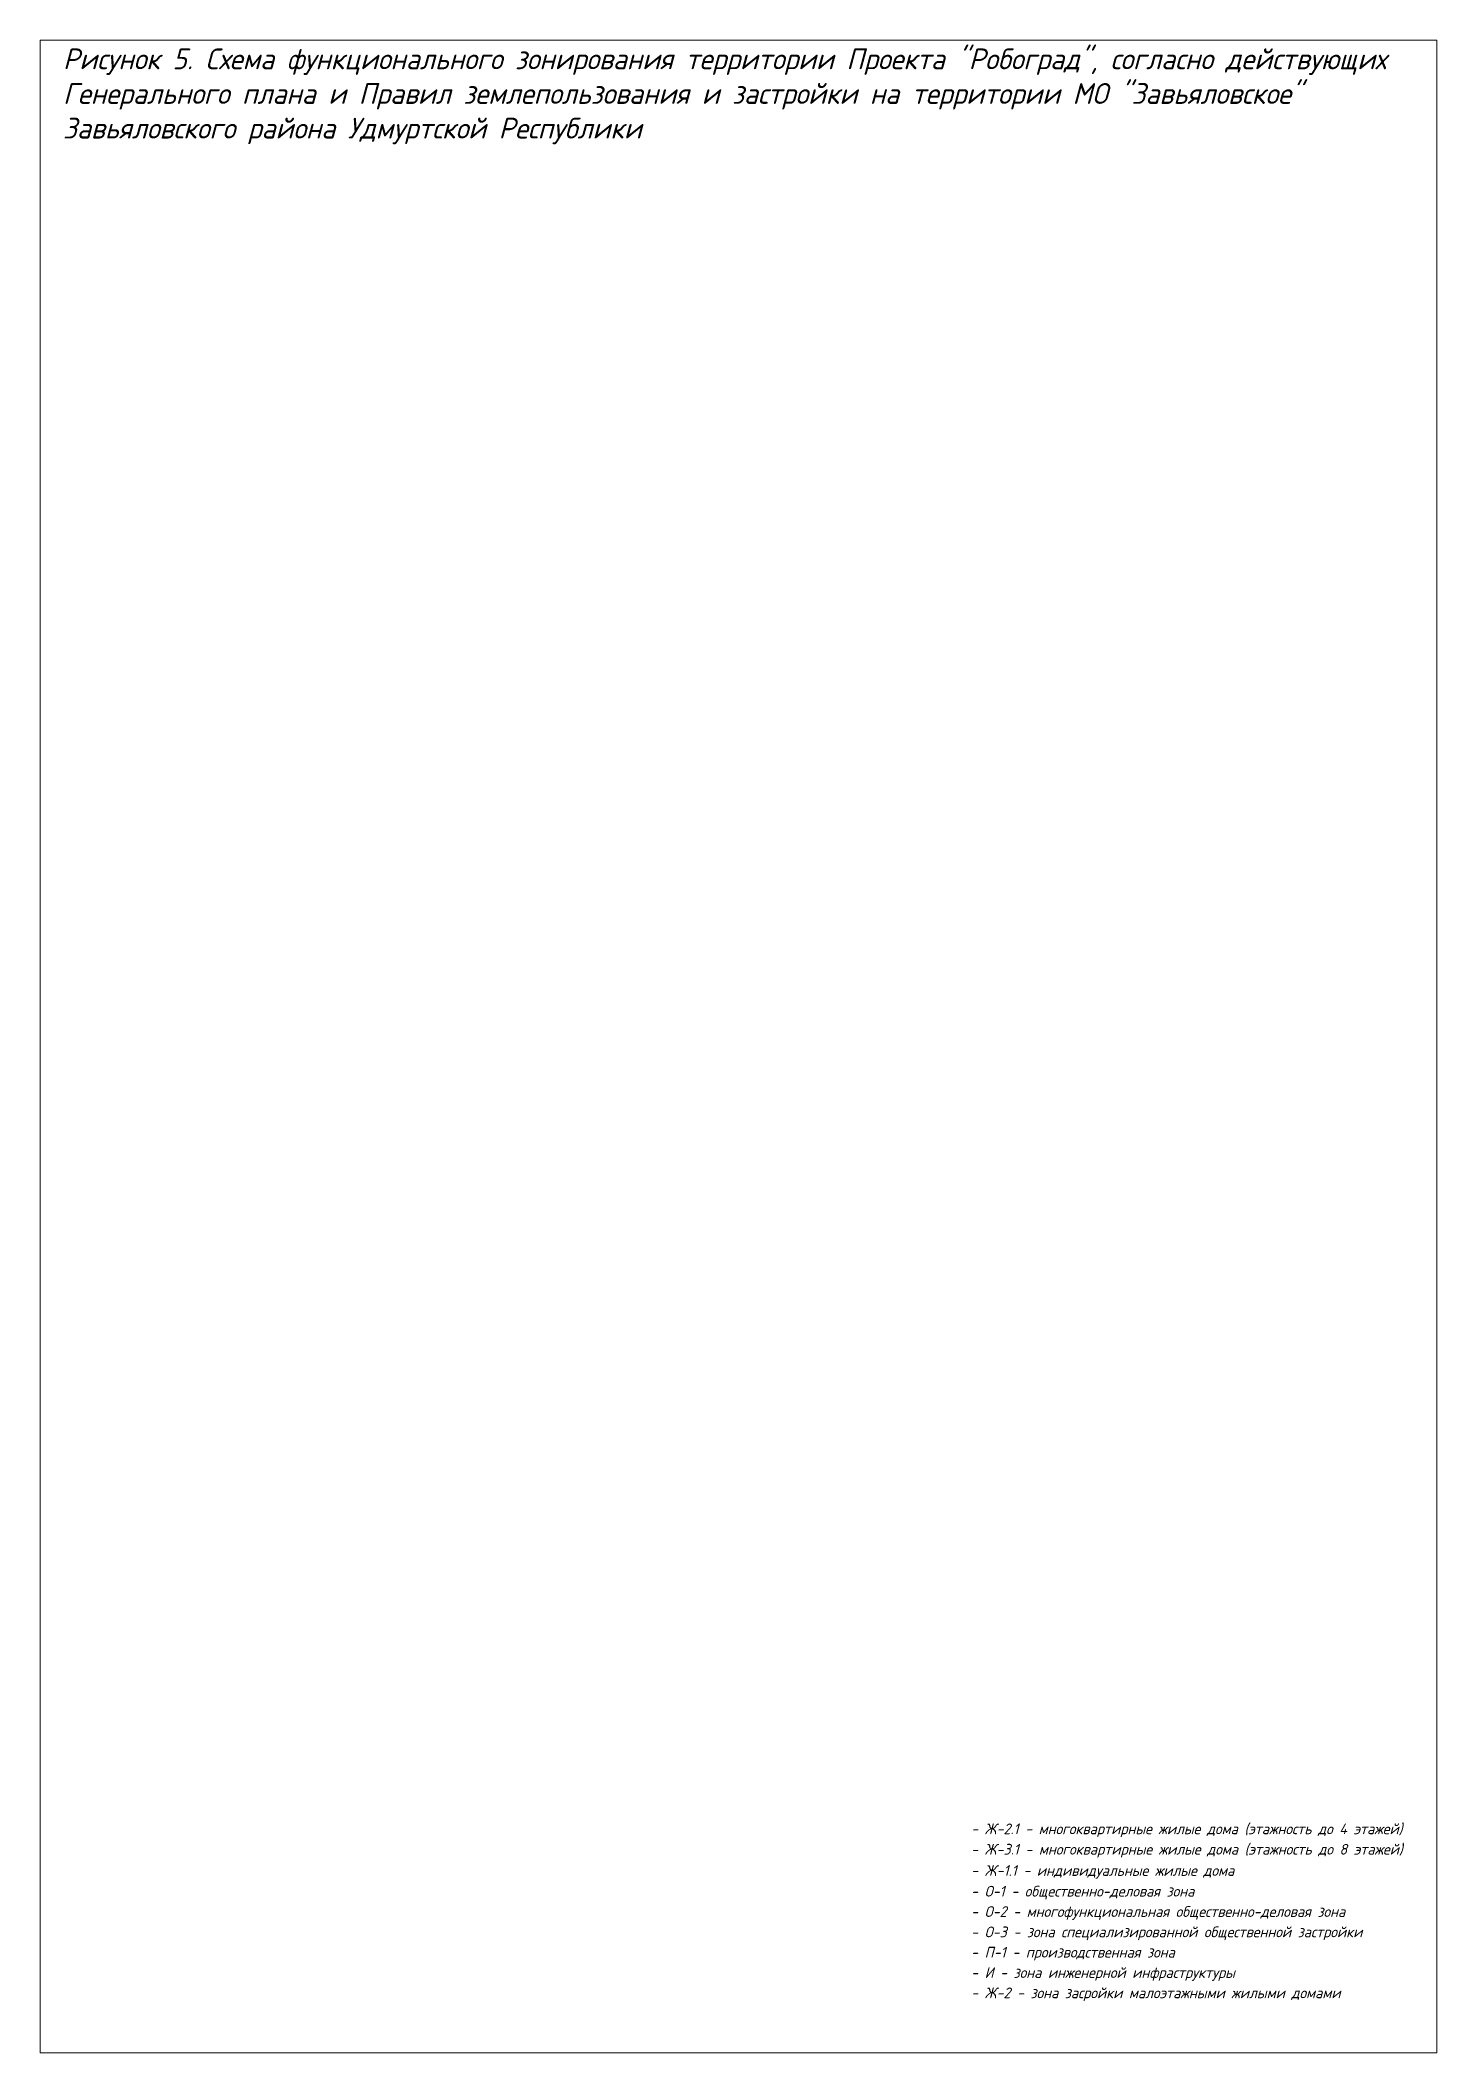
# Paper-space layout 'общая схема ПЗЗ' of a CAD drawing. Header units: millimetres. Extents: x 13 to 403, y 12 to 574.
import ezdxf

# ---------------------------------------------------------------- set-up
doc = ezdxf.new("R2010")
doc.units = ezdxf.units.MM
doc.styles.add('GOST-2.304_Type-B_italic', font='GOST Common Italic.ttf')

psp = doc.layouts.new('общая схема ПЗЗ')

# ---------------------------------------------------------------- texts
at = {"attachment_point": 1, "style": 'GOST-2.304_Type-B_italic'}
for s, insert, char_height in [('Рисунок 5. Схема функционального зонирования территории Проекта "Робоград", согласно действующих Генерального плана и Правил землепользования и застройки на территории МО "Завьяловское" Завьяловского района Удмуртской Республики', (19.41, 572), 5.8), ('\\pxi-3,l4,t4;- Ж-2.1 - многоквартирные жилые дома (этажность до 4 этажей)', (270.02, 76.44), 3), ('\\pxi-3,l4,t4;- Ж-3.1 - многоквартирные жилые дома (этажность до 8 этажей)', (270.02, 70.75), 3), ('\\pxi-3,l4,t4;- Ж-1.1 - индивидуальные жилые дома', (270.02, 64.81), 3), ('\\pxi-3,l4,t4;- О-1 - общественно-деловая зона', (270.02, 59.03), 3), ('\\pxi-3,l4,t4;- О-2 - многофункциональная общественно-деловая зона', (270.02, 53.35), 3), ('\\pxi-3,l4,t4;- О-3 - зона специализированной общественной застройки', (270.02, 47.67), 3), ('\\pxi-3,l4,t4;- П-1 - производственная зона', (270.02, 42), 3), ('\\pxi-3,l4,t4;- И - зона инженерной инфраструктуры', (270.02, 36.32), 3), ('\\pxi-3,l4,t4;- Ж-2 - зона засройки малоэтажными жилыми домами', (270.02, 30.65), 3)]:
    psp.add_mtext_dynamic_manual_height_columns(s, width=390.005, gutter_width=12.5, heights=[0], dxfattribs=dict(at, insert=insert, char_height=char_height))

# ---------------------------------------------------------------- viewports
at = {"layer": '0', "view_target_point": (2243449.06, 380847.38)}
vp = psp.add_viewport(center=(208.06, 293.37), size=(390.01, 561.87), view_center_point=(535.88, -1022.81), view_height=5752.76, dxfattribs=at)
vp.frozen_layers = ['0']

doc.saveas('drawing.dxf')
